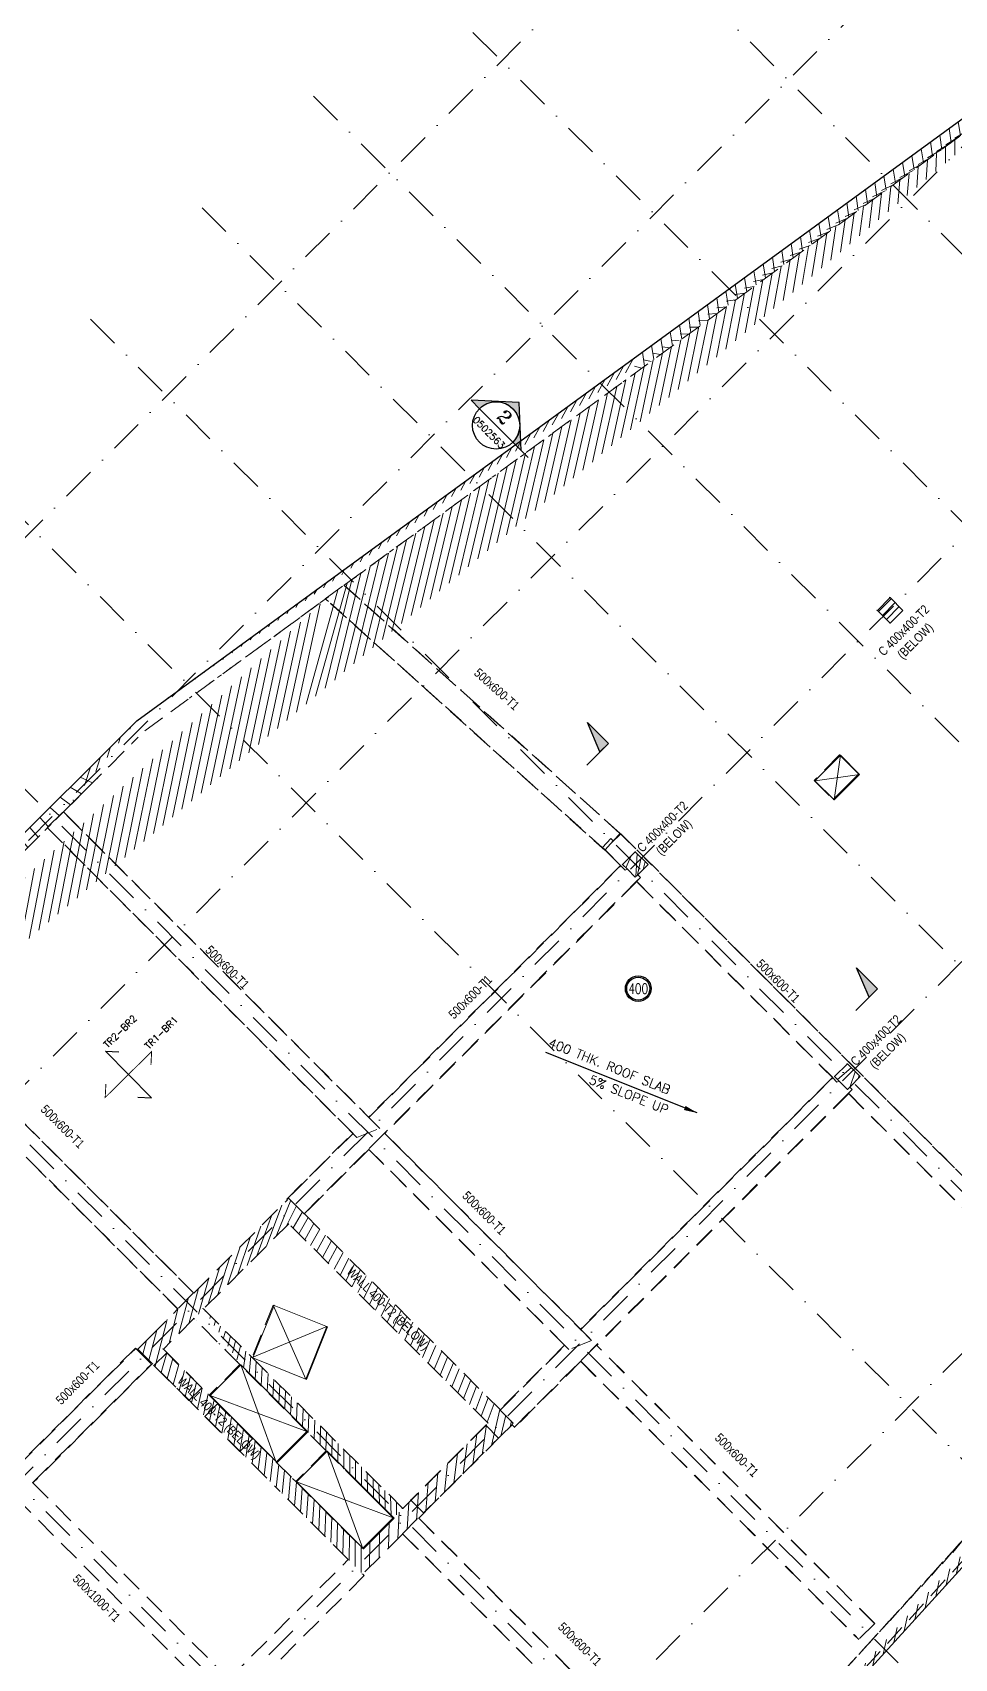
# Model space of a CAD drawing. Extents: x 660761725 to 1323371458, y 2734871439 to 5470067957.
# Drawn here: x 661302142 to 661322603, y 2735172565 to 2735208633 of the extents above; entities that cross this region are included whole.
import ezdxf
from ezdxf.enums import TextEntityAlignment as Align

# ---------------------------------------------------------------- set-up
doc = ezdxf.new("R2010")
doc.units = 0
for name, pattern in [('AXES', [1.95, 1.2, -0.25, 0.25, -0.25]), ('Hidden', [714.375, 476.25, -238.125]), ('sbp_axis_short', [10, 5, -2.5, 0, -2.5])]:
    doc.linetypes.add(name, pattern=pattern)
doc.layers.add('A-DETL', color=5, linetype='Continuous', lineweight=9, true_color=0x0000ff)
for name, color, linetype, lineweight in [('A-FLOR-PATT', 7, 'Continuous', 15), ('A-GENM', 7, 'Continuous', 9), ('A-ROOF', 7, 'Continuous', 15), ('A-WALL', 7, 'Continuous', 15), ('A-WALL-IDEN', 7, 'Continuous', 9), ('I-WALL', 7, 'Continuous', 15), ('S-ARROW', 8, 'Continuous', 13), ('S-BEAM', 7, 'Continuous', 15), ('S-BEAM-IDEN', 2, 'Continuous', 9), ('S-COLS-IDEN', 7, 'Continuous', 9), ('S-GRID', 7, 'Continuous', 9)]:
    doc.layers.add(name, color=color, linetype=linetype, lineweight=lineweight)
for name, color, linetype in [('S-AXIS', 20, 'AXES'), ('S-HATCH', 9, 'Continuous'), ('S-IDEN', 221, 'Continuous'), ('S-LEVEL', 3, 'Continuous'), ('S-SCEL-INDT', 222, 'Continuous'), ('S-TXT', 3, 'Continuous')]:
    doc.layers.add(name, color=color, linetype=linetype)
doc.styles.add('08437-0000-2-020-000R-0511-00$0$ROMANS', font='ROMANS.shx', dxfattribs={"width": 0.75})
doc.styles.add('Arial Narrow_1', font='ARIALN.TTF', dxfattribs={"height": 199.9999999999998})
doc.styles.add('ROMANS', font='romans.shx')
doc.styles.add('ROMANT', font='romant')
doc.dimstyles.new('S-DIMI-20', dxfattribs={"dimscale": 20, "dimtxt": 2, "dimasz": 1.5, "dimexe": 1, "dimexo": 1, "dimgap": 1, "dimtad": 1, "dimdec": 0, "dimzin": 12, "dimdsep": 46, "dimtxsty": 'ROMANS', "dimblk": 'ARCHTICK', "dimcen": 0.09, "dimdle": 1, "dimclrd": 8, "dimclre": 8, "dimclrt": 4, "dimadec": 0, "dimazin": 3, "dimtfac": 1, "dimtdec": 0, "dimtix": 1, "dimtmove": 1, "dimatfit": 3, "dimtolj": 1, "dimtzin": 0, "dimarcsym": 0})
pattern_1 = [(74.99999999999999, (0, 0), (-153.3407249233896, 41.08752341002518), [])]

# ---------------------------------------------------------------- blocks, each defined once
blk = doc.blocks.new('I am… All Range.')
at = {"layer": 'S-GRID', "color": 8, "linetype": 'sbp_axis_short', "lineweight": 13, "ltscale": 150}
for p, q in [((662613679.1571203, 2734523360.248725), (662679782.7279356, 2734589463.81954)), ((662618010.1861551, 2734519029.21969), (662684113.7569702, 2734585132.790505)), ((662622712.44625, 2734514326.959595), (662688816.0170653, 2734580430.53041)), ((662627061.1529542, 2734509978.252891), (662693164.7237693, 2734576081.823706)), ((662607615.8569804, 2734529423.548865), (662643100.4238242, 2734564908.115708)), ((662638694.7375193, 2734563892.988339), (662667314.0845935, 2734535273.641264)), ((662611009.9695301, 2734526029.436315), (662646494.6183763, 2734561514.085161)), ((662635724.8890384, 2734560923.139858), (662664344.2237372, 2734532303.805159)), ((662633250.0153042, 2734558448.266124), (662661869.4970862, 2734529828.784341)), ((662630775.1415697, 2734555973.392389), (662659394.7554803, 2734527353.778479)), ((662628300.2678357, 2734553498.518655), (662656919.881746, 2734524878.904745)), ((662625330.4193549, 2734550528.670175), (662653950.0332651, 2734521909.056264)), ((662622360.5708737, 2734547558.821693), (662650980.3147497, 2734518939.077817)), ((662618471.4835767, 2734543669.734396), (662647091.3762469, 2734515049.841725)), ((662614582.3962799, 2734539780.647099), (662643202.2889504, 2734511160.754429))]:
    blk.add_line(p, q, dxfattribs=at)
blk = doc.blocks.new('*U1141')
at = {"layer": 'S-SCEL-INDT'}
blk.add_line((-1.598034076772778e-05, -9.017526509425661), (-4.236298395894313e-05, 0), dxfattribs=at)
blk.add_lwpolyline([(-1.598034251388655e-05, -9.017526509426535), (-2.729673832266011e-05, -5.517526509764139), (8.74998401881464, -9.017498218424205), (-1.598034251388655e-05, -9.017526509426535)], dxfattribs=at)
blk.add_solid([(8.749984018815223, -9.017498218424496), (-1.598034076772778e-05, -9.017526509423043), (4.374978361036412, -7.267512364094754), (-2.729674239717861e-05, -5.517526509763265)], dxfattribs=at)
blk = doc.blocks.new('*U1143')
at = {"layer": 'S-SCEL-INDT'}
h = blk.add_hatch(color=256, dxfattribs=at)
edge = h.paths.add_edge_path()
edge.add_line((7.000001906104444, 2.263283386128023e-05), (10.50000190576247, 3.394924715394154e-05))
edge.add_line((10.50000190576247, 3.394924715394154e-05), (-2.921335544670001e-05, 9.624999999075953))
edge.add_line((-2.921335544670001e-05, 9.624999999075953), (-10.49999809220753, -3.394923260202631e-05))
edge.add_line((-10.49999809220753, -3.394923260202631e-05), (-6.999998092549504, -2.263281203340739e-05))
edge.add_arc((1.90677747013979e-06, 1.091277068709939e-11), 6.999999999363562, 0.00018525217620890544, 180.0001852521762, ccw=False)
at = {"layer": 'S-SCEL-INDT', "color": 2, "linetype": 'Continuous'}
blk.add_line((-6.999999999228748, 4.272327350918204e-05), (6.999999999228748, -4.272327350918204e-05), dxfattribs=at)
at = {"layer": 'S-SCEL-INDT'}
blk.add_line((13.40845287412958, 4.901550710201263e-05), (7.000001906104444, 2.263283386128023e-05), dxfattribs=at)
blk.add_lwpolyline([(7.000001906104444, 2.263283386128023e-05), (10.50000190576247, 3.394924715394154e-05), (-2.921335544670001e-05, 9.624999999075953), (-10.49999809220753, -3.394923260202631e-05), (-6.999998092549504, -2.263281203340739e-05, -0.9999999999999999)], format="xyb", close=True, dxfattribs=at)
for centre, radius in [((0, 0), 6.999999999370188), ((0, -1.906788384076208e-06), 6.99999999936)]:
    blk.add_circle(centre, radius, dxfattribs=at)
at = {"layer": 'S-SCEL-INDT', "linetype": 'Continuous', "style": 'ROMANT', "flags": 8}
for rotation, p in [(359.9998251523294, (-9.533905540592968e-07, 3.499999999687137)), (0.0001748476705820678, (9.533905540592968e-07, 3.499943417606119))]:
    blk.add_attdef('01', text='', height=4, rotation=rotation, dxfattribs=at).set_placement(p, align=Align.MIDDLE_CENTER)
at = {"layer": 'S-SCEL-INDT', "color": 3, "linetype": 'Continuous', "style": 'ROMANS', "flags": 8}
for rotation, p in [(359.9998251523294, (0, -2.974065839854546)), (0.0001748476705820678, (0, -2.97412474701559))]:
    blk.add_attdef('-', text='', height=2, rotation=rotation, dxfattribs=at).set_placement(p, align=Align.MIDDLE_CENTER)
blk = doc.blocks.new('I am… Limitless.')
at = {"layer": 'S-SCEL-INDT', "xscale": 75.00000000000097, "yscale": 75.00000000000097, "zscale": 75.00000000000097, "rotation": 135.000370696447}
for p in [(662352103.8533266, 2734543608.857506), (662358077.3189995, 2734538167.911147)]:
    blk.add_blockref('*U1141', p, dxfattribs=at)
at = {"layer": 'S-TXT', "color": 134}
ref = blk.add_blockref('*U1143', (662350091.9857374, 2734551144.012107), dxfattribs=dict(at, xscale=75.00000000000001, yscale=75.00000000000001, zscale=75.00000000000001, rotation=314.94913923917))
ref.add_attrib('-', '0502563', dxfattribs={"layer": 'S-SCEL-INDT', "color": 3, "linetype": 'Continuous', "height": 150, "rotation": 314.9493105481079, "style": 'ROMANS'}).set_placement((662349934.1190044, 2734550986.425398), align=Align.MIDDLE_CENTER)
ref.add_attrib('01', '2', dxfattribs={"layer": 'S-SCEL-INDT', "linetype": 'Continuous', "height": 300.0000000000001, "rotation": 314.9493105481079, "style": 'ROMANT'}).set_placement((662350277.7630103, 2734551329.459747), align=Align.MIDDLE_CENTER)
blk = doc.blocks.new('*U89')
at = {"layer": 'S-IDEN', "color": 8}
for radius in [3.8, 3.4]:
    blk.add_circle((0, 0), radius, dxfattribs=at)
at = {"layer": 'S-IDEN', "color": 4, "style": '08437-0000-2-020-000R-0511-00$0$ROMANS', "width": 0.75, "flags": 8}
blk.add_attdef('100', text='', height=3, dxfattribs=at).set_placement((0, 0), align=Align.MIDDLE_CENTER)
blk = doc.blocks.new('_ARCHTICK')
at = {"color": 0, "linetype": 'ByBlock', "const_width": 0.15}
blk.add_lwpolyline([(-0.5, -0.5), (0.5, 0.5)], dxfattribs=at)
blk = doc.blocks.new('I am… Atomic.')
at = {"layer": 'A-FLOR-PATT', "transparency": 33554600}
h = blk.add_hatch(dxfattribs=at)
h.set_pattern_fill('ANSI31', color=8, scale=50, angle=30, style=0)
h.set_pattern_definition(pattern_1)
edge = h.paths.add_edge_path()
edge.add_line((662389967.6433319, 2734579123.010657), (662390007.8012236, 2734579503.468677))
edge.add_line((662342114.705975, 2734544592.546931), (662390007.8012234, 2734579503.468677))
edge.add_line((662363195.8073889, 2734559608.047176), (662389967.7690635, 2734579123.040917))
edge.add_line((662362417.6524743, 2734559040.823584), (662363719.8899552, 2734559990.06879))
edge.add_line((662346720.4841449, 2734547598.623516), (662362783.6519626, 2734559307.613063))
edge.add_line((662345821.5310795, 2734546943.346041), (662347578.010761, 2734548223.703842))
edge.add_line((662342292.6126368, 2734544370.997322), (662346307.4227723, 2734547297.529027))
edge.add_line((662325865.2845687, 2734528370.671522), (662342114.6925843, 2734544592.5523))
edge.add_line((662340490.7204528, 2734542572.157625), (662342149.9785906, 2734544228.604904))
edge.add_line((662339422.0417168, 2734541505.28928), (662341320.3495216, 2734543400.381265))
edge.add_line((662336597.6306283, 2734538685.662872), (662340136.8031961, 2734542218.839921))
edge.add_line((662332705.8949801, 2734534800.520002), (662336243.7133716, 2734538332.345168))
edge.add_line((662332253.0745114, 2734534348.466631), (662332782.9359009, 2734534877.430412))
edge.add_line((662326312.3910785, 2734528417.846987), (662332351.9776915, 2734534447.202265))
edge.add_line((662325865.2845687, 2734528370.671522), (662326312.3910785, 2734528417.846987))
h = blk.add_hatch(dxfattribs=at)
h.set_pattern_fill('ANSI31', color=8, scale=50, angle=30, style=0)
h.set_pattern_definition(pattern_1)
edge = h.paths.add_edge_path()
edge.add_line((662389967.6433319, 2734579123.010657), (662390007.8012236, 2734579503.468677))
edge.add_line((662390178.8400514, 2734578972.951882), (662393574.2351673, 2734576558.543434))
edge.add_line((662390389.9110394, 2734578822.862847), (662389967.7690635, 2734579123.040917))
edge.add_line((662401600.1085552, 2734571260.373601), (662390007.8012234, 2734579503.468677))
edge.add_line((662401045.2346829, 2734570742.112331), (662400996.5411683, 2734571280.666277))
edge.add_line((662400996.5411683, 2734571280.666277), (662391834.41239, 2734577795.702194))
edge.add_line((662401631.7932035, 2734570909.939), (662401600.1085552, 2734571260.373601))
edge.add_line((662398386.0115408, 2734568087.393885), (662401045.2346829, 2734570742.112331))
edge.add_line((662378065.801715, 2734545768.423274), (662383150.2610395, 2734551353.010825))
edge.add_line((662383150.2610395, 2734551353.010825), (662388234.7203641, 2734556937.598375))
edge.add_line((662388234.7203641, 2734556937.598375), (662393319.1796887, 2734562522.185926))
edge.add_line((662393319.1796887, 2734562522.185926), (662398403.6390133, 2734568106.773477))
edge.add_line((662377177.0145457, 2734544792.211362), (662378389.7704264, 2734546124.258873))
edge.add_line((662345219.5168241, 2734509691.243385), (662350637.7770958, 2734515642.46591))
edge.add_line((662350637.7770958, 2734515642.46591), (662356056.0373675, 2734521593.688435))
edge.add_line((662356056.0373675, 2734521593.688435), (662361474.2976393, 2734527544.91096))
edge.add_line((662361474.2976393, 2734527544.91096), (662366892.5579109, 2734533496.133485))
edge.add_line((662366892.5579109, 2734533496.133485), (662372310.8181826, 2734539447.35601))
edge.add_line((662372310.8181826, 2734539447.35601), (662377729.0784543, 2734545398.578536))
edge.add_line((662345267.5598451, 2734509156.384884), (662400082.3408674, 2734569362.972085))
edge.add_line((662401418.6805061, 2734570690.601139), (662400941.3227103, 2734570214.051982))
edge.add_line((662400082.3408674, 2734569362.972085), (662401631.7932035, 2734570909.939))
h = blk.add_hatch(dxfattribs=at)
h.set_pattern_fill('ANSI31', color=8, scale=50, angle=30, style=0)
h.set_pattern_definition(pattern_1)
edge = h.paths.add_edge_path()
edge.add_line((662345468.2720397, 2734510142.524049), (662345661.1307589, 2734509588.669044))
edge.add_line((662345219.5168241, 2734509691.243385), (662350637.7770958, 2734515642.46591))
edge.add_line((662350637.7770958, 2734515642.46591), (662356056.0373675, 2734521593.688435))
edge.add_line((662356056.0373675, 2734521593.688435), (662361474.2976393, 2734527544.91096))
edge.add_line((662361474.2976393, 2734527544.91096), (662366892.5579109, 2734533496.133485))
edge.add_line((662366892.5579109, 2734533496.133485), (662372310.8181826, 2734539447.35601))
edge.add_line((662372310.8181826, 2734539447.35601), (662377729.0784543, 2734545398.578536))
edge.add_line((662345267.5598451, 2734509156.384884), (662400082.3408674, 2734569362.972085))
h = blk.add_hatch(dxfattribs=at)
h.set_pattern_fill('ANSI31', color=8, scale=50, angle=30, style=0)
h.set_pattern_definition(pattern_1)
h.paths.add_polyline_path([(662358554.2694312, 2734547041.135511), (662358836.5993357, 2734546758.339421), (662359119.3843559, 2734547041.137244), (662358837.0544513, 2734547323.933334)])
h = blk.add_hatch(dxfattribs=at)
h.set_pattern_fill('ANSI31', color=8, scale=50, angle=30, style=0)
h.set_pattern_definition(pattern_1)
edge = h.paths.add_edge_path()
edge.add_line((662353234.2331089, 2734541176.761748), (662353463.320358, 2734541405.848836))
edge.add_line((662353006.0933819, 2734541297.493023), (662353180.0361847, 2734541123.254914))
edge.add_line((662353180.0361847, 2734541123.254914), (662353233.933755, 2734541177.061272))
edge.add_line((662352897.4059739, 2734541406.180452), (662353006.0933819, 2734541297.493023))
edge.add_line((662353180.1974845, 2734541688.971764), (662352897.4059739, 2734541406.180452))
edge.add_line((662353463.320358, 2734541405.848836), (662353180.1974845, 2734541688.971764))
h = blk.add_hatch(dxfattribs=at)
h.set_pattern_fill('ANSI31', color=8, scale=50, angle=30, style=0)
h.set_pattern_definition(pattern_1)
edge = h.paths.add_edge_path()
edge.add_line((662357706.9899211, 2734536596.595578), (662357886.9441632, 2734536416.335824))
edge.add_line((662357939.1635076, 2734536467.841231), (662358170.2453629, 2734536698.922924))
edge.add_line((662357886.9441632, 2734536416.335824), (662357938.8505493, 2734536468.154367))
edge.add_line((662357604.3309788, 2734536699.25454), (662357706.9899211, 2734536596.595578))
edge.add_line((662357887.1224893, 2734536982.045852), (662357604.3309788, 2734536699.25454))
edge.add_line((662358170.2453629, 2734536698.922924), (662357887.1224893, 2734536982.045852))
h = blk.add_hatch(dxfattribs=at)
h.set_pattern_fill('ANSI31', color=8, scale=50, angle=30, style=0)
h.set_pattern_definition(pattern_1)
h.paths.add_polyline_path([(662350481.6833518, 2734529010.615821), (662347130.08703, 2734525664.697063), (662342140.050475, 2734530654.737032), (662345491.6468021, 2734534000.65579)])
h.paths.add_polyline_path([(662342706.3069187, 2734530654.268376), (662345491.6356469, 2734533434.878781), (662349911.8950287, 2734529014.616375), (662347128.9243566, 2734526231.647893)], flags=16)
h = blk.add_hatch(dxfattribs=at)
h.set_pattern_fill('ANSI31', color=8, scale=50, angle=30, style=0)
h.set_pattern_definition(pattern_1)
edge = h.paths.add_edge_path()
edge.add_line((662348021.9696456, 2734527120.834711), (662347809.619302, 2734526908.844087))
edge.add_line((662344677.9657329, 2734530464.840913), (662348021.9696456, 2734527120.834711))
edge.add_line((662346323.225431, 2734528395.238966), (662345892.8153635, 2734528825.649329))
edge.add_line((662344406.4214969, 2734530312.044213), (662343385.8280276, 2734531332.638381))
edge.add_line((662343598.1783756, 2734531544.629009), (662344677.9657329, 2734530464.840913))
edge.add_line((662346341.2036034, 2734528388.035919), (662347827.5974464, 2734526901.640992))
edge.add_line((662345892.8153635, 2734528825.649329), (662344406.4215387, 2734530312.044254))
h = blk.add_hatch(dxfattribs=at)
h.set_pattern_fill('ANSI31', color=8, scale=50, angle=30, style=0)
h.set_pattern_definition(pattern_1)
edge = h.paths.add_edge_path()
edge.add_line((662326312.3910785, 2734528417.846987), (662333102.7430063, 2734521695.273901))
edge.add_line((662325865.2845687, 2734528370.671522), (662344964.0169713, 2734509462.575772))
edge.add_line((662336968.3324986, 2734517868.269328), (662339133.8364366, 2734515724.380668))
edge.add_line((662332502.0842122, 2734522289.937136), (662334515.7142464, 2734520296.40643))
edge.add_line((662333458.4230682, 2734521343.144109), (662337828.6853824, 2734517016.504176))
edge.add_line((662338184.3654449, 2734516664.374383), (662344781.0343132, 2734510133.551082))
edge.add_line((662344781.0343132, 2734510133.551082), (662344829.7545922, 2734510084.405783))
edge.add_line((662344829.7545922, 2734510084.405783), (662344878.4748713, 2734510035.260483))
edge.add_line((662344878.4748713, 2734510035.260483), (662344927.1951503, 2734509986.115183))
edge.add_line((662344927.1951503, 2734509986.115183), (662344975.9154292, 2734509936.969883))
edge.add_line((662344975.9154292, 2734509936.969883), (662345024.6357082, 2734509887.824584))
edge.add_line((662345024.6357082, 2734509887.824584), (662345073.3559872, 2734509838.679284))
edge.add_line((662345073.3559872, 2734509838.679284), (662345122.0762662, 2734509789.533985))
edge.add_line((662345122.0762662, 2734509789.533985), (662345170.7965451, 2734509740.388685))
edge.add_line((662345170.7965451, 2734509740.388685), (662345219.5168241, 2734509691.243385))
edge.add_line((662344964.0169713, 2734509462.575772), (662345267.5598451, 2734509156.384884))
edge.add_line((662345267.5598451, 2734509156.384884), (662345219.5168241, 2734509691.243385))
edge = h.paths.add_edge_path()
edge.add_line((662345219.5168241, 2734509691.243385), (662345513.1205869, 2734510013.727216))
edge.add_line((662345468.2720397, 2734510142.524049), (662345661.1307589, 2734509588.669044))
edge.add_line((662345267.5598451, 2734509156.384884), (662345661.1307589, 2734509588.669044))
edge = h.paths.add_edge_path()
edge.add_line((662325865.2845687, 2734528370.671522), (662326389.6555356, 2734528894.154181))
edge.add_line((662326389.6555356, 2734528894.154181), (662326589.2420617, 2734528694.228972))
edge.add_line((662326589.2420617, 2734528694.228972), (662326314.0211399, 2734528416.233197))
at = {"layer": 'A-DETL', "color": 8, "linetype": 'Hidden', "lineweight": 9}
for p, q in [((662399013.4511831, 2734568320.204953), (662345232.817815, 2734509249.488402)), ((662346720.4841449, 2734547598.623516), (662362783.6519626, 2734559307.613063)), ((662346298.6471646, 2734547301.045045), (662346711.3342683, 2734547602.289488)), ((662346711.3342683, 2734547602.289488), (662346720.4841449, 2734547598.623516)), ((662352840.0569016, 2734542092.301302), (662346711.3342683, 2734547602.289488)), ((662346720.4841449, 2734547598.623516), (662352842.3298832, 2734542094.822585)), ((662342292.6126368, 2734544370.997322), (662346307.4227723, 2734547297.529027)), ((662346307.4227723, 2734547297.529027), (662346298.6471646, 2734547301.045045)), ((662346298.6471646, 2734547301.045045), (662346362.3486897, 2734547243.774604)), ((662346370.6628408, 2734547240.673503), (662346307.4227723, 2734547297.529027)), ((662352507.9977173, 2734541722.947176), (662346415.1631265, 2734547200.665845)), ((662346417.6818635, 2734547194.027674), (662352505.8175863, 2734541720.528887)), ((662358533.3146224, 2734547049.531225), (662358554.2694312, 2734547041.135511)), ((662358837.0544513, 2734547323.933334), (662358554.2694312, 2734547041.135511)), ((662358554.2694312, 2734547041.135511), (662358836.5993357, 2734546758.339421)), ((662358816.4420059, 2734547332.191877), (662358837.0544513, 2734547323.933334)), ((662358836.5993357, 2734546758.339421), (662359119.3843559, 2734547041.137244)), ((662359119.3843559, 2734547041.137244), (662358837.0544513, 2734547323.933334)), ((662359119.2676377, 2734547041.184009), (662359099.5711249, 2734547049.075576)), ((662358816.4437414, 2734546766.414923), (662358836.4826176, 2734546758.386186)), ((662340490.7204528, 2734542572.157625), (662342149.9785906, 2734544228.604904)), ((662357715.1738346, 2734543834.912834), (662357148.9062397, 2734543269.604491)), ((662357727.724794, 2734543822.361866), (662357715.1738346, 2734543834.912834)), ((662357715.1738346, 2734543834.912834), (662357733.1519694, 2734543827.709749)), ((662357148.9062397, 2734543269.604491), (662357573.5902016, 2734542844.920238)), ((662357166.8843747, 2734543262.401406), (662357148.9062397, 2734543269.604491)), ((662357573.5902016, 2734542844.920238), (662357578.9471891, 2734542850.268151)), ((662357591.4512779, 2734542837.764053), (662357573.5902016, 2734542844.920238)), ((662340128.0735683, 2734542222.337516), (662340481.5629874, 2734542575.826638)), ((662340481.5629874, 2734542575.826638), (662340490.7204528, 2734542572.157625)), ((662347466.9521514, 2734535590.430546), (662340481.5629874, 2734542575.826638)), ((662340490.7204528, 2734542572.157625), (662347269.6578435, 2734535793.215594)), ((662336597.6306283, 2734538685.662872), (662340136.8031961, 2734542218.839921)), ((662340128.0735683, 2734542222.337516), (662346962.0582663, 2734535388.346041)), ((662346915.8904798, 2734535439.747996), (662340136.8031961, 2734542218.839921)), ((662352652.469562, 2734541883.554386), (662352856.9098378, 2734542087.986068)), ((662352842.3298832, 2734542094.822585), (662352691.476103, 2734541927.028944)), ((662352840.0569016, 2734542092.301302), (662352842.3298832, 2734542094.822585)), ((662352856.9098378, 2734542087.986068), (662352854.1594731, 2734542085.231205)), ((662364156.989607, 2734530781.92594), (662352854.1594731, 2734542085.231205)), ((662352856.9098378, 2734542087.986068), (662364159.7371086, 2734530784.677935)), ((662352507.9977173, 2734541722.947176), (662352505.8175863, 2734541720.528887)), ((662352506.2216402, 2734541720.978313), (662352507.9618316, 2734541722.913918)), ((662352511.1770595, 2734541726.483536), (662352507.9977173, 2734541722.947176)), ((662352508.689044, 2734541723.722769), (662352511.1770595, 2734541726.483536)), ((662352508.689044, 2734541723.722769), (662352913.9360678, 2734541318.45871)), ((662352859.4122636, 2734541378.233517), (662352511.1770595, 2734541726.483536)), ((662352512.4178143, 2734541727.870258), (662352511.2063366, 2734541726.522738)), ((662353180.1974845, 2734541688.971764), (662352897.4059739, 2734541406.180452)), ((662353168.3827652, 2734541693.705427), (662353180.1974845, 2734541688.971764)), ((662353463.320358, 2734541405.848836), (662353180.1974845, 2734541688.971764)), ((662352850.9508574, 2734541381.623648), (662347261.1964372, 2734535796.605725)), ((662347269.6578435, 2734535793.215594), (662352859.4122636, 2734541378.233517)), ((662352955.2565506, 2734541277.13649), (662352850.9508574, 2734541381.623648)), ((662352850.9508574, 2734541381.623648), (662352859.4122636, 2734541378.233517)), ((662352885.2488562, 2734541411.0513), (662352897.4059739, 2734541406.180452)), ((662352897.4059739, 2734541406.180452), (662353006.0933819, 2734541297.493023)), ((662353006.0933819, 2734541297.493023), (662352955.2565506, 2734541277.13649)), ((662353006.0933819, 2734541297.493023), (662353180.0361847, 2734541123.254914)), ((662353234.2331089, 2734541176.761748), (662353463.320358, 2734541405.848836)), ((662353463.320358, 2734541405.848836), (662353451.5053586, 2734541410.582611)), ((662345828.0583968, 2734533658.573791), (662353293.3774755, 2734541117.567106)), ((662353213.3081869, 2734541024.322538), (662347623.5611768, 2734535439.312018)), ((662353168.3714496, 2734541127.928484), (662353179.9194729, 2734541123.301675)), ((662353180.0361847, 2734541123.254914), (662353233.933755, 2734541177.061272)), ((662353204.5516435, 2734541027.830918), (662353293.7947104, 2734541117.149634)), ((662353204.5516435, 2734541027.830918), (662353213.3081869, 2734541024.322538)), ((662357614.692152, 2734536617.505022), (662353204.5516435, 2734541027.830918)), ((662353213.3081869, 2734541024.322538), (662357561.5727153, 2734536675.873019)), ((662353233.933755, 2734541177.061272), (662353234.2331089, 2734541176.761748)), ((662353293.7947104, 2734541117.149634), (662353234.2331089, 2734541176.761748)), ((662353293.7947104, 2734541117.149634), (662353293.3774755, 2734541117.567106)), ((662343376.195825, 2734531901.603003), (662336588.4740171, 2734538689.331543)), ((662336597.6306283, 2734538685.662872), (662343385.3559159, 2734531897.932939)), ((662336234.9845982, 2734538335.842422), (662343022.7064159, 2734531548.113872)), ((662343031.4386692, 2734531544.615224), (662336243.7133716, 2734538332.345168)), ((662357887.1224893, 2734536982.045852), (662357604.3309788, 2734536699.25454)), ((662357875.3031129, 2734536986.781381), (662357887.1224893, 2734536982.045852)), ((662358170.2453629, 2734536698.922924), (662357887.1224893, 2734536982.045852)), ((662357553.111309, 2734536679.26315), (662351963.4553444, 2734531094.343599)), ((662351971.9167507, 2734531090.953468), (662357561.5727153, 2734536675.873019)), ((662357656.0126348, 2734536576.182803), (662357553.111309, 2734536679.26315)), ((662357553.111309, 2734536679.26315), (662357561.5727153, 2734536675.873019)), ((662357592.1692039, 2734536704.127254), (662357604.3309788, 2734536699.25454)), ((662357604.3309788, 2734536699.25454), (662357706.9899211, 2734536596.595578)), ((662357706.9899211, 2734536596.595578), (662357656.0126348, 2734536576.182803)), ((662357706.9899211, 2734536596.595578), (662357886.9441632, 2734536416.335824)), ((662357939.1635076, 2734536467.841231), (662358170.2453629, 2734536698.922924)), ((662358170.2453629, 2734536698.922924), (662358158.4257063, 2734536703.658565)), ((662350497.8719653, 2734528923.893819), (662357993.6440659, 2734536413.314352)), ((662357915.4686385, 2734536321.962039), (662352325.820084, 2734530737.049892)), ((662357875.2917974, 2734536421.004438), (662357886.8274515, 2734536416.382585)), ((662357886.9441632, 2734536416.335824), (662357938.8505493, 2734536468.154367)), ((662357906.7160728, 2734536325.468826), (662357994.0656902, 2734536412.892488)), ((662357906.7160728, 2734536325.468826), (662357915.4686385, 2734536321.962039)), ((662363803.4928061, 2734530428.444213), (662357906.7160728, 2734536325.468826)), ((662357915.4686385, 2734536321.962039), (662363806.1121893, 2734530431.06788)), ((662357938.8505493, 2734536468.154367), (662357939.1635076, 2734536467.841231)), ((662357994.0656902, 2734536412.892488), (662357939.1635076, 2734536467.841231)), ((662357994.0656902, 2734536412.892488), (662357993.6440659, 2734536413.314352)), ((662347003.4014653, 2734535347.0028), (662347508.2953504, 2734535549.087306)), ((662347261.1964372, 2734535796.605725), (662347269.6578435, 2734535793.215594)), ((662347508.2953504, 2734535549.087306), (662347261.1964372, 2734535796.605725)), ((662345444.5514653, 2734533981.500093), (662346907.4290736, 2734535443.138127)), ((662346915.8904798, 2734535439.747996), (662345450.4744734, 2734533975.573715)), ((662346907.4290736, 2734535443.138127), (662347003.4014653, 2734535347.0028)), ((662346907.4290736, 2734535443.138127), (662346915.8904798, 2734535439.747996)), ((662347614.4000547, 2734535442.982496), (662347261.0605286, 2734535089.343482)), ((662352170.062581, 2734530887.315452), (662347614.4000547, 2734535442.982496)), ((662347623.5611768, 2734535439.312018), (662347614.4000547, 2734535442.982496)), ((662347623.5611768, 2734535439.312018), (662351971.9167507, 2734531090.953468)), ((662347269.7938131, 2734535085.84442), (662345837.5190523, 2734533654.783303)), ((662347261.0605286, 2734535089.343482), (662351665.1686958, 2734530685.230947)), ((662347261.0605286, 2734535089.343482), (662347269.7938131, 2734535085.84442)), ((662351618.1493869, 2734530737.48587), (662347269.7938131, 2734535085.84442)), ((662343385.3559159, 2734531897.932939), (662345458.4881167, 2734533967.553276)), ((662345450.4744734, 2734533975.573715), (662345444.5514653, 2734533981.500093)), ((662345458.4881167, 2734533967.553276), (662345450.4744734, 2734533975.573715)), ((662345452.5503391, 2734533973.494431), (662345483.1627197, 2734534004.055006)), ((662345458.4881167, 2734533967.553276), (662345452.5503391, 2734533973.494431)), ((662345483.1627197, 2734534004.055006), (662345470.6868453, 2734534009.053566)), ((662345483.1627197, 2734534004.055006), (662345765.4859617, 2734533721.252457)), ((662345828.0583968, 2734533658.573791), (662345765.4859617, 2734533721.252457)), ((662345837.5190523, 2734533654.783303), (662345828.0583968, 2734533658.573791)), ((662345491.6356456, 2734533434.878783), (662343598.1783756, 2734531544.629009)), ((662345491.6356456, 2734533434.878783), (662345470.6755298, 2734533443.276623)), ((662349915.4269156, 2734529011.084485), (662345491.6356456, 2734533434.878783)), ((662345837.5190523, 2734533654.783303), (662350185.874626, 2734529306.424752)), ((662343376.195825, 2734531901.603003), (662343022.7064159, 2734531548.113872)), ((662343385.3559159, 2734531897.932939), (662343376.195825, 2734531901.603003)), ((662342423.1842734, 2734530937.391204), (662343031.4386692, 2734531544.615224)), ((662343022.7064159, 2734531548.113872), (662343031.4386692, 2734531544.615224)), ((662343577.2175136, 2734531553.027148), (662343598.1783756, 2734531544.629009)), ((662343598.1783756, 2734531544.629009), (662344677.9657329, 2734530464.840913)), ((662345145.8441398, 2734531632.084157), (662344677.965756, 2734530464.840971)), ((662345163.8222747, 2734531624.881071), (662345145.8441398, 2734531632.084157)), ((662345163.7756901, 2734531624.896658), (662345160.9057834, 2734531626.047002)), ((662343385.8280276, 2734531332.638381), (662342706.3069147, 2734530654.268369)), ((662343385.8280276, 2734531332.638381), (662343364.8670819, 2734531341.036553)), ((662344406.4214969, 2734530312.044213), (662343385.8280276, 2734531332.638381)), ((662342423.1842734, 2734530937.391204), (662342140.0504761, 2734530654.737032)), ((662352211.4057801, 2734530845.972211), (662351706.511895, 2734530643.887706)), ((662351971.9167507, 2734531090.953468), (662351963.4553444, 2734531094.343599)), ((662351963.4553444, 2734531094.343599), (662352211.4057801, 2734530845.972211)), ((662342087.4257379, 2734530676.581545), (662339453.030753, 2734528046.646993)), ((662339459.4597347, 2734528041.227738), (662342093.3452317, 2734530670.653666)), ((662342087.4257379, 2734530676.581545), (662342093.3452317, 2734530670.653666)), ((662342093.3452317, 2734530670.653666), (662342446.9485404, 2734530316.450637)), ((662342140.0504761, 2734530654.737032), (662342119.0891988, 2734530663.135338)), ((662342140.0504761, 2734530654.737032), (662345289.7898604, 2734527504.995492)), ((662342498.4188803, 2734530290.560136), (662342781.2104076, 2734530573.351441)), ((662342706.3069147, 2734530654.268369), (662342685.3457012, 2734530662.666649)), ((662342706.3069147, 2734530654.268369), (662343726.9003743, 2734529633.674211)), ((662342781.2104076, 2734530573.351441), (662342770.2824794, 2734530577.729804)), ((662343557.5997213, 2734529795.644271), (662342781.2104076, 2734530573.351441)), ((662344677.9657329, 2734530464.840913), (662348021.9696456, 2734527120.834711)), ((662344677.965756, 2734530464.840971), (662344695.9438909, 2734530457.637886)), ((662344693.0273994, 2734530458.803817), (662344695.8973063, 2734530457.653473)), ((662351609.6879807, 2734530740.876001), (662350177.4132198, 2734529309.814883)), ((662350185.874626, 2734529306.424752), (662351618.1493869, 2734530737.48587)), ((662351706.511895, 2734530643.887706), (662351609.6879807, 2734530740.876001)), ((662351609.6879807, 2734530740.876001), (662351618.1493869, 2734530737.48587)), ((662352316.6565512, 2734530740.721336), (662351963.3170251, 2734530387.082322)), ((662352325.820084, 2734530737.049892), (662352316.6565512, 2734530740.721336)), ((662358491.0865248, 2734524566.285238), (662352316.6565512, 2734530740.721336)), ((662358493.8343017, 2734524569.031452), (662352325.820084, 2734530737.049892)), ((662339803.7524515, 2734527690.964894), (662342440.3301194, 2734530323.078434)), ((662342446.9485404, 2734530316.450637), (662339813.2130263, 2734527687.174438)), ((662342446.9485404, 2734530316.450637), (662342440.3301194, 2734530323.078434)), ((662342487.1485704, 2734530295.075677), (662342498.4188803, 2734530290.560136)), ((662342498.4188803, 2734530290.560136), (662343274.808194, 2734529512.852966)), ((662344406.4215387, 2734530312.044254), (662343726.9004164, 2734529633.674253)), ((662345892.8153635, 2734528825.649329), (662344406.4215387, 2734530312.044254)), ((662344424.3996737, 2734530304.841169), (662344406.4215387, 2734530312.044254)), ((662351972.0527202, 2734530383.582294), (662350504.4944506, 2734528917.267565)), ((662351963.3170251, 2734530387.082322), (662351972.0527202, 2734530383.582294)), ((662351963.3170251, 2734530387.082322), (662358137.5971158, 2734524212.796107)), ((662351972.0527202, 2734530383.582294), (662358140.2166456, 2734524215.414147)), ((662343274.808194, 2734529512.852966), (662343557.5997213, 2734529795.644271)), ((662343548.8696114, 2734529799.14206), (662343557.4830095, 2734529795.691033)), ((662343274.6914823, 2734529512.899728), (662343265.7357025, 2734529516.487933)), ((662343627.7303615, 2734529159.342522), (662343910.5218886, 2734529442.133827)), ((662343726.9004164, 2734529633.674253), (662345213.2942317, 2734528147.279336)), ((662343726.9004164, 2734529633.674253), (662343744.8785514, 2734529626.471168)), ((662343726.9003743, 2734529633.674211), (662345213.2942315, 2734528147.279336)), ((662343910.5218886, 2734529442.133827), (662343902.7728533, 2734529445.23854)), ((662344686.9112023, 2734528664.426657), (662343910.5218886, 2734529442.133827)), ((662343619.6389443, 2734529162.584414), (662343627.7303615, 2734529159.342522)), ((662343627.7303615, 2734529159.342522), (662344404.1196752, 2734528381.635352)), ((662348021.9696456, 2734527120.834711), (662349915.4269156, 2734529011.084485)), ((662349844.917619, 2734528970.018152), (662349860.895212, 2734528963.6166)), ((662349915.4269156, 2734529011.084485), (662349894.466053, 2734529019.482624)), ((662350177.4132198, 2734529309.814883), (662350185.874626, 2734529306.424752)), ((662350472.3867296, 2734529014.34059), (662350177.4132198, 2734529309.814883)), ((662350198.549557, 2734528727.961649), (662350446.4095278, 2734528975.401748)), ((662350439.9030727, 2734528981.911905), (662350472.3867296, 2734529014.34059)), ((662350446.4095278, 2734528975.401748), (662350439.9030727, 2734528981.911905)), ((662350504.4944506, 2734528917.267565), (662350446.4095278, 2734528975.401748)), ((662350472.2700179, 2734529014.387351), (662350460.7225554, 2734529019.013935)), ((662344404.1196752, 2734528381.635352), (662344686.9112023, 2734528664.426657)), ((662344681.3599852, 2734528666.650796), (662344686.7944906, 2734528664.473418)), ((662346323.225431, 2734528395.238966), (662345892.8153635, 2734528825.649329)), ((662349860.895212, 2734528963.6166), (662348199.4949895, 2734527302.217682)), ((662350198.549557, 2734528727.961649), (662348375.3924686, 2734526907.89297)), ((662348481.8183763, 2734527019.415075), (662350143.2185988, 2734528680.813993)), ((662350143.2185988, 2734528680.813993), (662349860.895212, 2734528963.6166)), ((662350143.101887, 2734528680.860754), (662350128.0402124, 2734528686.895336)), ((662350497.8719653, 2734528923.893819), (662350504.4944506, 2734528917.267565)), ((662344404.0029633, 2734528381.682113), (662344398.2260764, 2734528383.996669)), ((662346323.2254685, 2734528395.239004), (662345643.7043407, 2734527716.869016)), ((662347087.3109767, 2734527631.152898), (662346323.225431, 2734528395.238966)), ((662347087.3110013, 2734527631.152914), (662346323.2254685, 2734528395.239004)), ((662346341.2036034, 2734528388.035919), (662346323.2254685, 2734528395.239004)), ((662345213.2942317, 2734528147.279336), (662345218.6512196, 2734528152.62725)), ((662345231.1553079, 2734528140.123152), (662345213.2942317, 2734528147.279336)), ((662345213.2942315, 2734528147.279336), (662345572.9236578, 2734527787.649664)), ((662339803.7524515, 2734527690.964894), (662339799.6721877, 2734527695.055554)), ((662339813.2130263, 2734527687.174438), (662339803.7524515, 2734527690.964894)), ((662339813.2130263, 2734527687.174438), (662344159.8036484, 2734523336.897595)), ((662345572.9236578, 2734527787.649664), (662345643.704299, 2734527716.868974)), ((662345643.7043407, 2734527716.869016), (662347130.098179, 2734526230.474077)), ((662345661.6824757, 2734527709.665931), (662345643.7043407, 2734527716.869016)), ((662345643.704299, 2734527716.868974), (662347130.0981791, 2734526230.474077)), ((662343805.8863698, 2734522983.579849), (662339459.2958959, 2734527333.856544)), ((662346811.0908083, 2734525983.693503), (662345289.7898604, 2734527504.995492)), ((662348199.4949895, 2734527302.217682), (662348181.5059037, 2734527309.425155)), ((662348481.8183763, 2734527019.415075), (662348199.4949895, 2734527302.217682)), ((662348021.9696456, 2734527120.834711), (662348001.0080369, 2734527129.233149)), ((662348012.7404133, 2734526558.074927), (662348366.2298224, 2734526911.564058)), ((662348366.2298224, 2734526911.564058), (662348375.3924686, 2734526907.89297)), ((662354781.2747371, 2734520496.512781), (662348366.2298224, 2734526911.564058)), ((662348375.3924686, 2734526907.89297), (662354784.0222851, 2734520499.258766)), ((662348464.6284972, 2734527026.302339), (662348481.7016644, 2734527019.461837)), ((662348021.4752218, 2734526554.575255), (662347130.0870286, 2734525664.697064)), ((662348021.4752218, 2734526554.575255), (662348012.7404133, 2734526558.074927)), ((662348012.7404133, 2734526558.074927), (662354427.785328, 2734520143.02365)), ((662354430.404629, 2734520145.641461), (662348021.4752218, 2734526554.575255)), ((662347130.0981791, 2734526230.474077), (662347109.1362193, 2734526238.872655)), ((662347130.098179, 2734526230.474077), (662347135.4551669, 2734526235.82199)), ((662347130.0981847, 2734526230.474071), (662347135.4551735, 2734526235.821985)), ((662347130.098179, 2734526230.474077), (662347147.9592552, 2734526223.317892)), ((662344159.8036484, 2734523336.897595), (662346811.0908083, 2734525983.693503)), ((662346811.0908083, 2734525983.693503), (662346790.1287423, 2734525992.092124)), ((662347164.9941097, 2734525629.789959), (662344513.5569398, 2734522982.844296)), ((662347130.0870286, 2734525664.697064), (662347109.1249089, 2734525673.095707)), ((662347164.9941097, 2734525629.789959), (662347130.0870286, 2734525664.697064)), ((662347144.0319842, 2734525638.188604), (662347164.9941097, 2734525629.789959)), ((662358493.8343017, 2734524569.031452), (662358140.2166456, 2734524215.414147)), ((662358491.0865248, 2734524566.285238), (662358493.8343017, 2734524569.031452)), ((662358140.2166456, 2734524215.414147), (662358137.5971158, 2734524212.796107)), ((662358139.9486969, 2734524215.147686), (662358140.1809704, 2734524215.37996))]:
    blk.add_line(p, q, dxfattribs=at)
at = {"layer": 'A-DETL', "color": 8, "linetype": 'Hidden', "lineweight": 9, "flags": 128}
blk.add_lwpolyline([(662345219.5168241, 2734509691.243385), (662350637.7770958, 2734515642.46591), (662356056.0373675, 2734521593.688435), (662361474.2976393, 2734527544.91096), (662366892.5579109, 2734533496.133485), (662372310.8181826, 2734539447.35601), (662377729.0784543, 2734545398.578536)], dxfattribs=at)
at = {"layer": 'A-GENM', "color": 8}
for p, q in [((662357734.6304992, 2734543827.117364), (662357592.532525, 2734542837.330843)), ((662357169.0474447, 2734543261.534754), (662358158.1155794, 2734543402.913453))]:
    blk.add_line(p, q, dxfattribs=at)
at = {"layer": 'A-ROOF', "color": 8, "lineweight": 13}
for p, q in [((662389680.6962347, 2734579264.969228), (662342118.9841868, 2734544586.677794)), ((662345267.5598451, 2734509156.384884), (662400082.3408674, 2734569362.972085)), ((662342114.69258, 2734544592.552298), (662325865.2845687, 2734528370.671522)), ((662357166.8843747, 2734543262.401406), (662357733.1519694, 2734543827.709749)), ((662358139.8577964, 2734543410.228581), (662357727.7598732, 2734543822.326787)), ((662357733.1519694, 2734543827.709749), (662358157.8359314, 2734543403.025496)), ((662358157.5996741, 2734543402.789639), (662357592.8170696, 2734542838.963771)), ((662357597.031894, 2734542868.32222), (662358128.1961162, 2734543398.586656)), ((662358128.3131882, 2734543398.70353), (662358139.8577964, 2734543410.228581)), ((662358157.8359314, 2734543403.025496), (662358139.8577964, 2734543410.228581)), ((662358157.8359314, 2734543403.025496), (662358157.7167461, 2734543402.906513)), ((662357591.5683366, 2734542837.717153), (662357166.8843747, 2734543262.401406)), ((662357578.9822979, 2734542850.3032), (662357596.9148962, 2734542868.205421)), ((662357592.700072, 2734542838.846971), (662357591.5683366, 2734542837.717153)), ((662344695.9438909, 2734530457.637886), (662345163.8222747, 2734531624.881071)), ((662345163.8222747, 2734531624.881071), (662346352.6803589, 2734531148.351455)), ((662345866.8249056, 2734529988.314012), (662346334.7022239, 2734531155.55454)), ((662346352.6803589, 2734531148.351455), (662345884.8019751, 2734529981.108269)), ((662346352.6803589, 2734531148.351455), (662346334.7022239, 2734531155.55454)), ((662345884.8019751, 2734529981.108269), (662344695.9438909, 2734530457.637886)), ((662343744.8785514, 2734529626.471168), (662344424.3996737, 2734530304.841169)), ((662344424.3996737, 2734530304.841169), (662345910.7934984, 2734528818.446243)), ((662345231.2723666, 2734528140.076252), (662343744.8785514, 2734529626.471168)), ((662345218.6863284, 2734528152.662299), (662345892.8153635, 2734528825.649329)), ((662345910.7934984, 2734528818.446243), (662345231.2723666, 2734528140.076252)), ((662345910.7934984, 2734528818.446243), (662345892.8153635, 2734528825.649329)), ((662345661.6824757, 2734527709.665931), (662346341.2036034, 2734528388.035919)), ((662346341.2036034, 2734528388.035919), (662347827.5974464, 2734526901.640992)), ((662347148.076314, 2734526223.270991), (662345661.6824757, 2734527709.665931)), ((662347809.6193115, 2734526908.844077), (662347094.4971269, 2734527623.966783)), ((662347135.4902757, 2734526235.857039), (662347809.6193115, 2734526908.844077)), ((662347827.5974464, 2734526901.640992), (662347148.076314, 2734526223.270991)), ((662347827.5974464, 2734526901.640992), (662347809.6193115, 2734526908.844077))]:
    blk.add_line(p, q, dxfattribs=at)
at = {"layer": 'A-WALL', "color": 8, "lineweight": 13}
for p, q in [((662342114.705975, 2734544592.546931), (662390007.8012234, 2734579503.468677)), ((662325865.2845687, 2734528370.671522), (662342114.6925843, 2734544592.5523))]:
    blk.add_line(p, q, dxfattribs=at)
at = {"layer": 'I-WALL', "color": 8, "lineweight": 13}
for p, q in [((662347130.0981872, 2734526230.474073), (662346341.2036034, 2734528388.035919)), ((662347809.6192976, 2734526908.844082), (662347087.3460559, 2734527631.117818)), ((662347135.4902813, 2734526235.857033), (662347809.619302, 2734526908.844087)), ((662347788.657605, 2734526917.242554), (662347809.6192976, 2734526908.844082))]:
    blk.add_line(p, q, dxfattribs=at)
for points in [[(662345866.8358136, 2734529988.30964), (662345145.8441398, 2734531632.084157)], [(662344677.965756, 2734530464.840971), (662346334.7022239, 2734531155.55454)], [(662345213.2942314, 2734528147.279336), (662344424.3996737, 2734530304.841169)], [(662343744.8785514, 2734529626.471168), (662345892.8153635, 2734528825.649329)], [(662345661.6824757, 2734527709.665931), (662347809.6192971, 2734526908.844083)]]:
    blk.add_lwpolyline(points, dxfattribs=at)
at = {"layer": 'S-BEAM', "color": 8, "lineweight": 13}
for p, q in [((662352634.6100903, 2734541978.244786), (662352455.5910224, 2734541779.122934)), ((662352691.4509238, 2734541926.987316), (662352634.6100903, 2734541978.244786)), ((662352455.5412914, 2734541779.06777), (662352455.5910224, 2734541779.122934)), ((662352512.4592535, 2734541727.89609), (662352455.5412914, 2734541779.06777)), ((662352512.5089631, 2734541727.95123), (662352455.5910224, 2734541779.122934)), ((662352512.5089631, 2734541727.95123), (662352512.4592535, 2734541727.89609)), ((662352512.5089631, 2734541727.95123), (662352691.4509238, 2734541926.987316))]:
    blk.add_line(p, q, dxfattribs=at)
at = {"layer": 'S-HATCH', "color": 8, "const_width": 20}
blk.add_lwpolyline([(662342431.218645, 2734536958.774508), (662342446.7959329, 2734537255.493662), (662341416.1773876, 2734536237.237066), (662341431.754675, 2734536533.956221)], dxfattribs=at)
at = {"layer": 'S-HATCH', "color": 8}
blk.add_lwpolyline([(662342143.8958012, 2734536246.633379), (662342440.6149555, 2734536231.056091), (662341422.3583621, 2734537261.674639), (662341719.0775169, 2734537246.097351)], dxfattribs=at)
at = {"layer": 'S-LEVEL', "xscale": 74.99999999999999, "yscale": 75.00000001090066, "zscale": 74.99999999999999}
blk.add_blockref('*U89', (662353244.9499406, 2734538650.810397), dxfattribs=at).add_auto_attribs({'100': '400'})
at = {"layer": 'A-WALL-IDEN', "color": 8, "char_height": 199.9999999999998, "width": 3070.463124999997, "attachment_point": 1, "style": 'Arial Narrow_1'}
for insert, rotation in [((662346901.3571664, 2734532494.35248), 315), ((662343143.7095424, 2734530075.68225), 314.9999999999998)]:
    blk.add_mtext('WALL 400-T2 (BELOW)', dxfattribs=dict(at, insert=insert, rotation=rotation))
at = {"layer": 'S-BEAM-IDEN', "color": 8, "attachment_point": 1, "style": 'Arial Narrow_1'}
for s, insert, char_height, width, rotation in [('500x600-T1', (662349718.625302, 2734545775.691525), 199.9999999999998, 1539.239999999998, 318.0457169572411), ('500x600-T1', (662343763.1274856, 2734539627.591613), 199.9999999999998, 1539.239999999998, 314.9999999999996), ('500x600-T1', (662355989.1093607, 2734539325.478095), 199.9999999999998, 1539.239999999998, 314.9987998853191), ('500x600-T1', (662349014.1731092, 2734538103.673471), 199.9999999999998, 1539.239999999998, 45.02426556118196), ('500x600-T1', (662340109.7580925, 2734536094.169872), 199.9999999999998, 1539.239999999998, 314.9999999999997), ('500x600-T1', (662349465.7372098, 2734534179.245167), 199.9999999999998, 1539.239999999998, 314.9999999999996), ('500x600-T1', (662340298.6110724, 2734529548.71847), 199.9999999999998, 1539.239999999998, 45.00002399360365), ('500x600-T1', (662355069.4484113, 2734528807.760153), 199.9999999999998, 1539.239999999998, 314.9999999999996), ('500x1000-T1', (662340819.2373961, 2734525681.006835), 199.9999999999999, 1699.577499999999, 314.9757148259339), ('500x600-T1', (662351589.5222491, 2734524614.405715), 199.9999999999998, 1539.239999999998, 314.9999999999996)]:
    blk.add_mtext(s, dxfattribs=dict(at, insert=insert, char_height=char_height, width=width, rotation=rotation))
at = {"layer": 'S-COLS-IDEN', "color": 8, "char_height": 199.9999999999998, "attachment_point": 1, "rotation": 44.99999999999995, "style": 'Arial Narrow_1'}
for s, insert, width in [('C 400x400-T2', (662358551.5272677, 2734546155.186525), 1819.830624999998), ('(BELOW)', (662358972.4767734, 2734546089.705491), 1218.564999999999), ('C 400x400-T2', (662353197.2036414, 2734541800.596994), 1819.830624999998), ('(BELOW)', (662353618.1531471, 2734541735.11596), 1218.564999999999), ('C 400x400-T2', (662357935.0523623, 2734537062.748274), 1819.830624999998), ('(BELOW)', (662358356.001868, 2734536997.26724), 1218.564999999999)]:
    blk.add_mtext(s, dxfattribs=dict(at, insert=insert, width=width))
at = {"layer": 'S-HATCH', "color": 3, "style": 'ROMANS'}
for s, p in [('TR2-BR2', (662341469.5318114, 2734537320.204599)), ('TR1-BR1', (662342381.823836, 2734537292.43167))]:
    blk.add_text(s, height=150, rotation=44.65315974389521, dxfattribs=at).set_placement(p)
at = {"layer": 'S-TXT', "char_height": 200, "attachment_point": 1, "rotation": 338.1823885034527, "style": 'ROMANS'}
for s, insert in [('400 THK. ROOF SLAB', (662351307.030367, 2734537559.136717)), ('5% SLOPE UP', (662352206.8526268, 2734536739.285309))]:
    blk.add_mtext(s, dxfattribs=dict(at, insert=insert))
at = {"layer": 'S-ARROW'}
blk.add_leader([(662354556.6160692, 2734535892.459906), (662351198.4275788, 2734537236.836976)], dimstyle='S-DIMI-20', override={"dimasz": 15, "dimgap": 1, "dimtad": 0}, dxfattribs=at)

msp = doc.modelspace()

# ---------------------------------------------------------------- block references
at = {"layer": 'S-AXIS'}
for name, p in [('I am… All Range.', (-1324871.764261603, 648773.0851540565)), ('I am… Atomic.', (-1037661.144730687, 648773.0851540565)), ('I am… Limitless.', (-1037661.144730687, 648773.0851540565))]:
    msp.add_blockref(name, p, dxfattribs=at)

doc.saveas('drawing.dxf')
